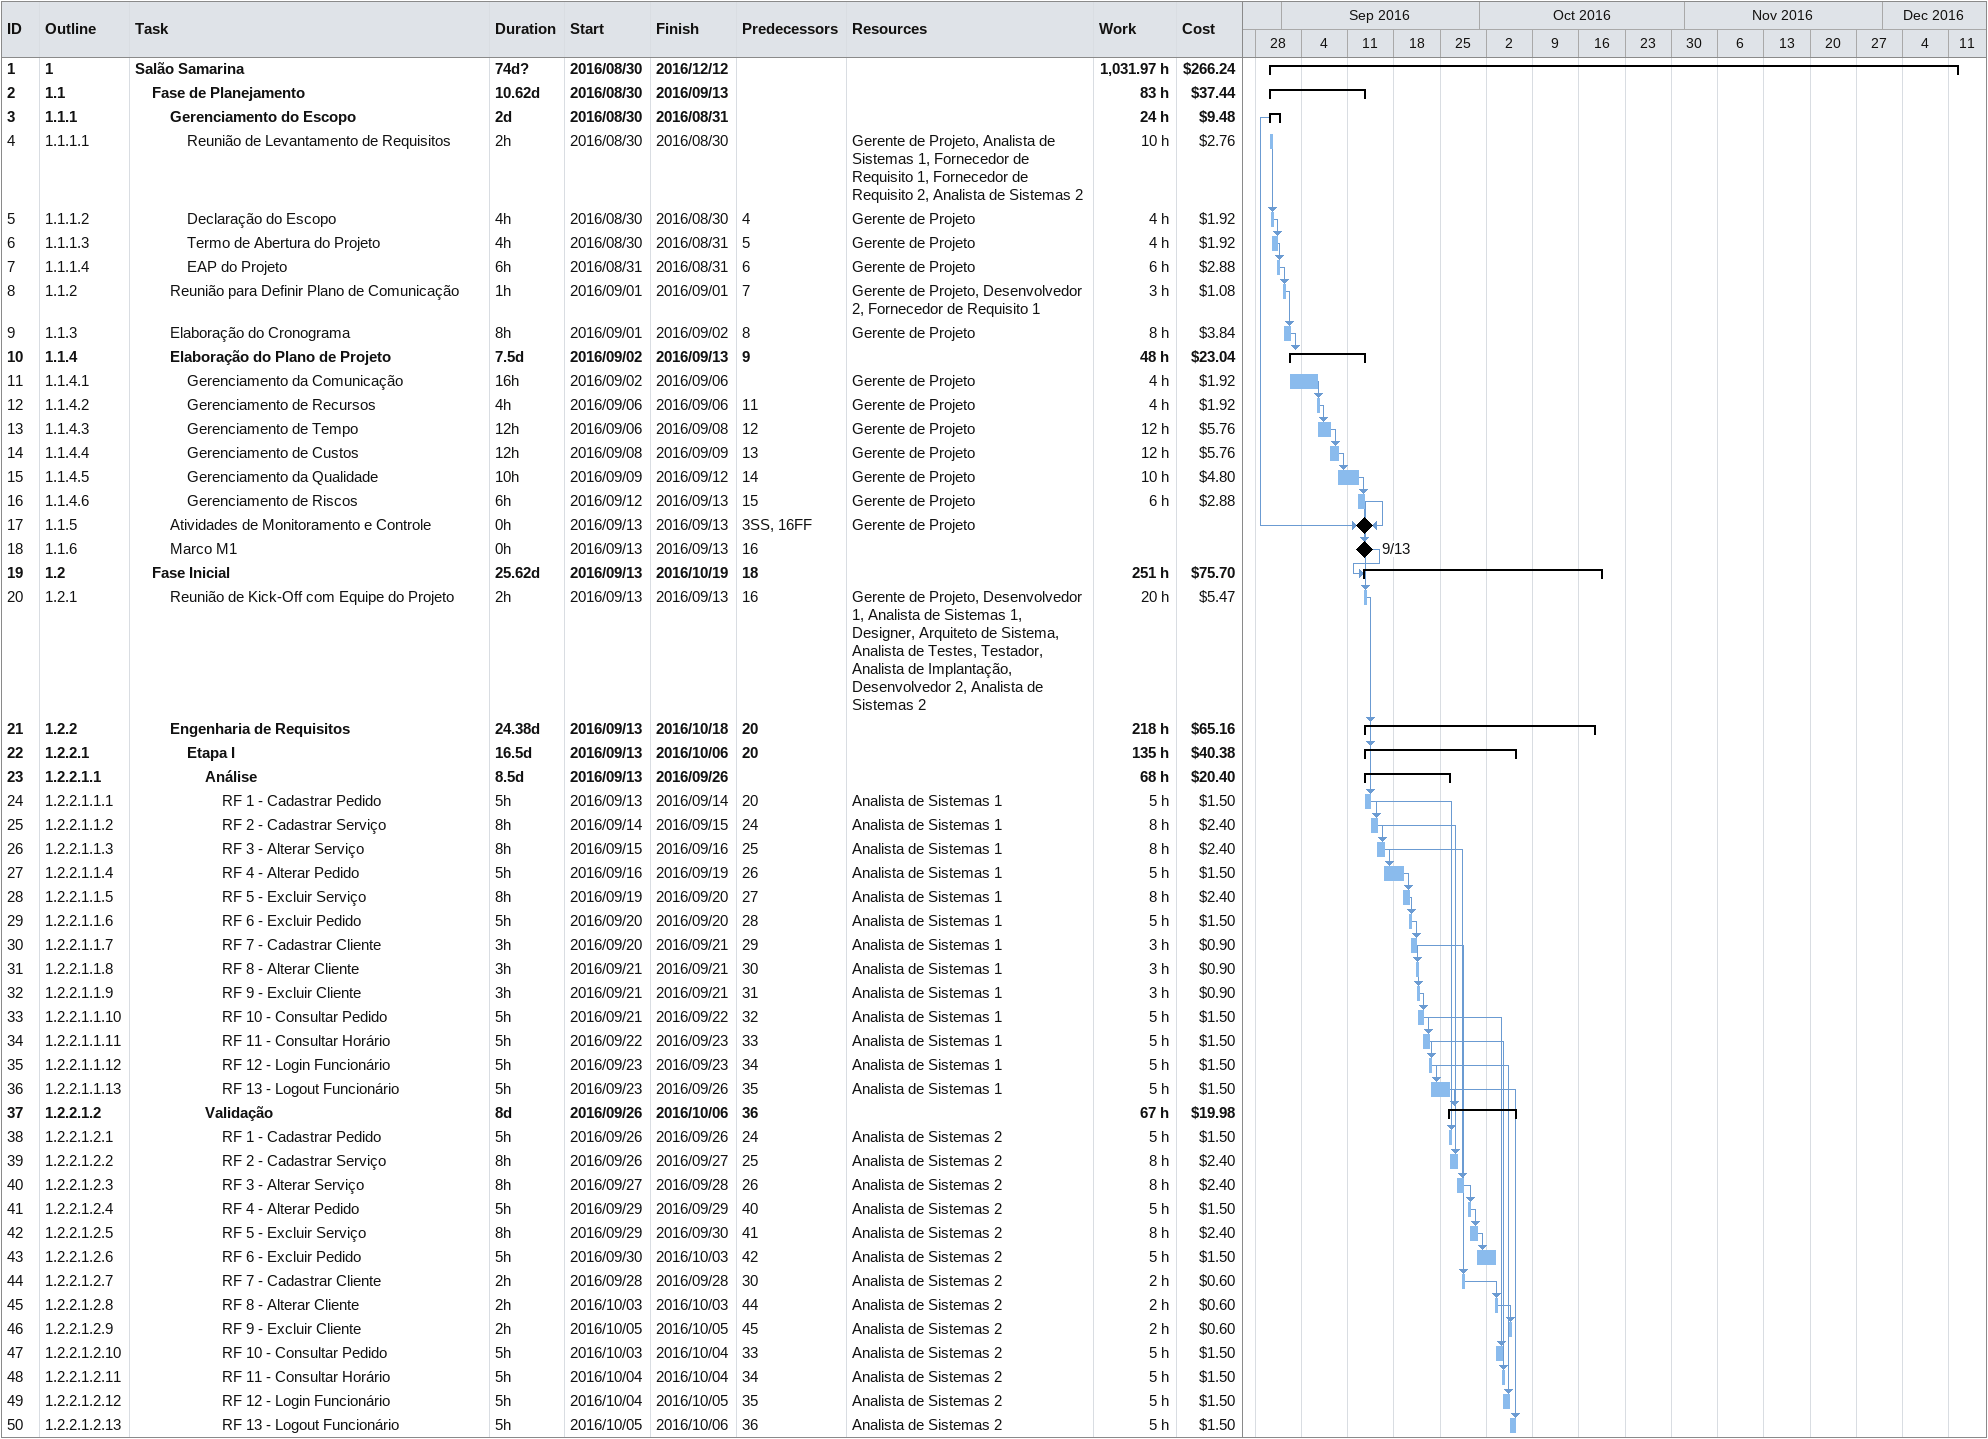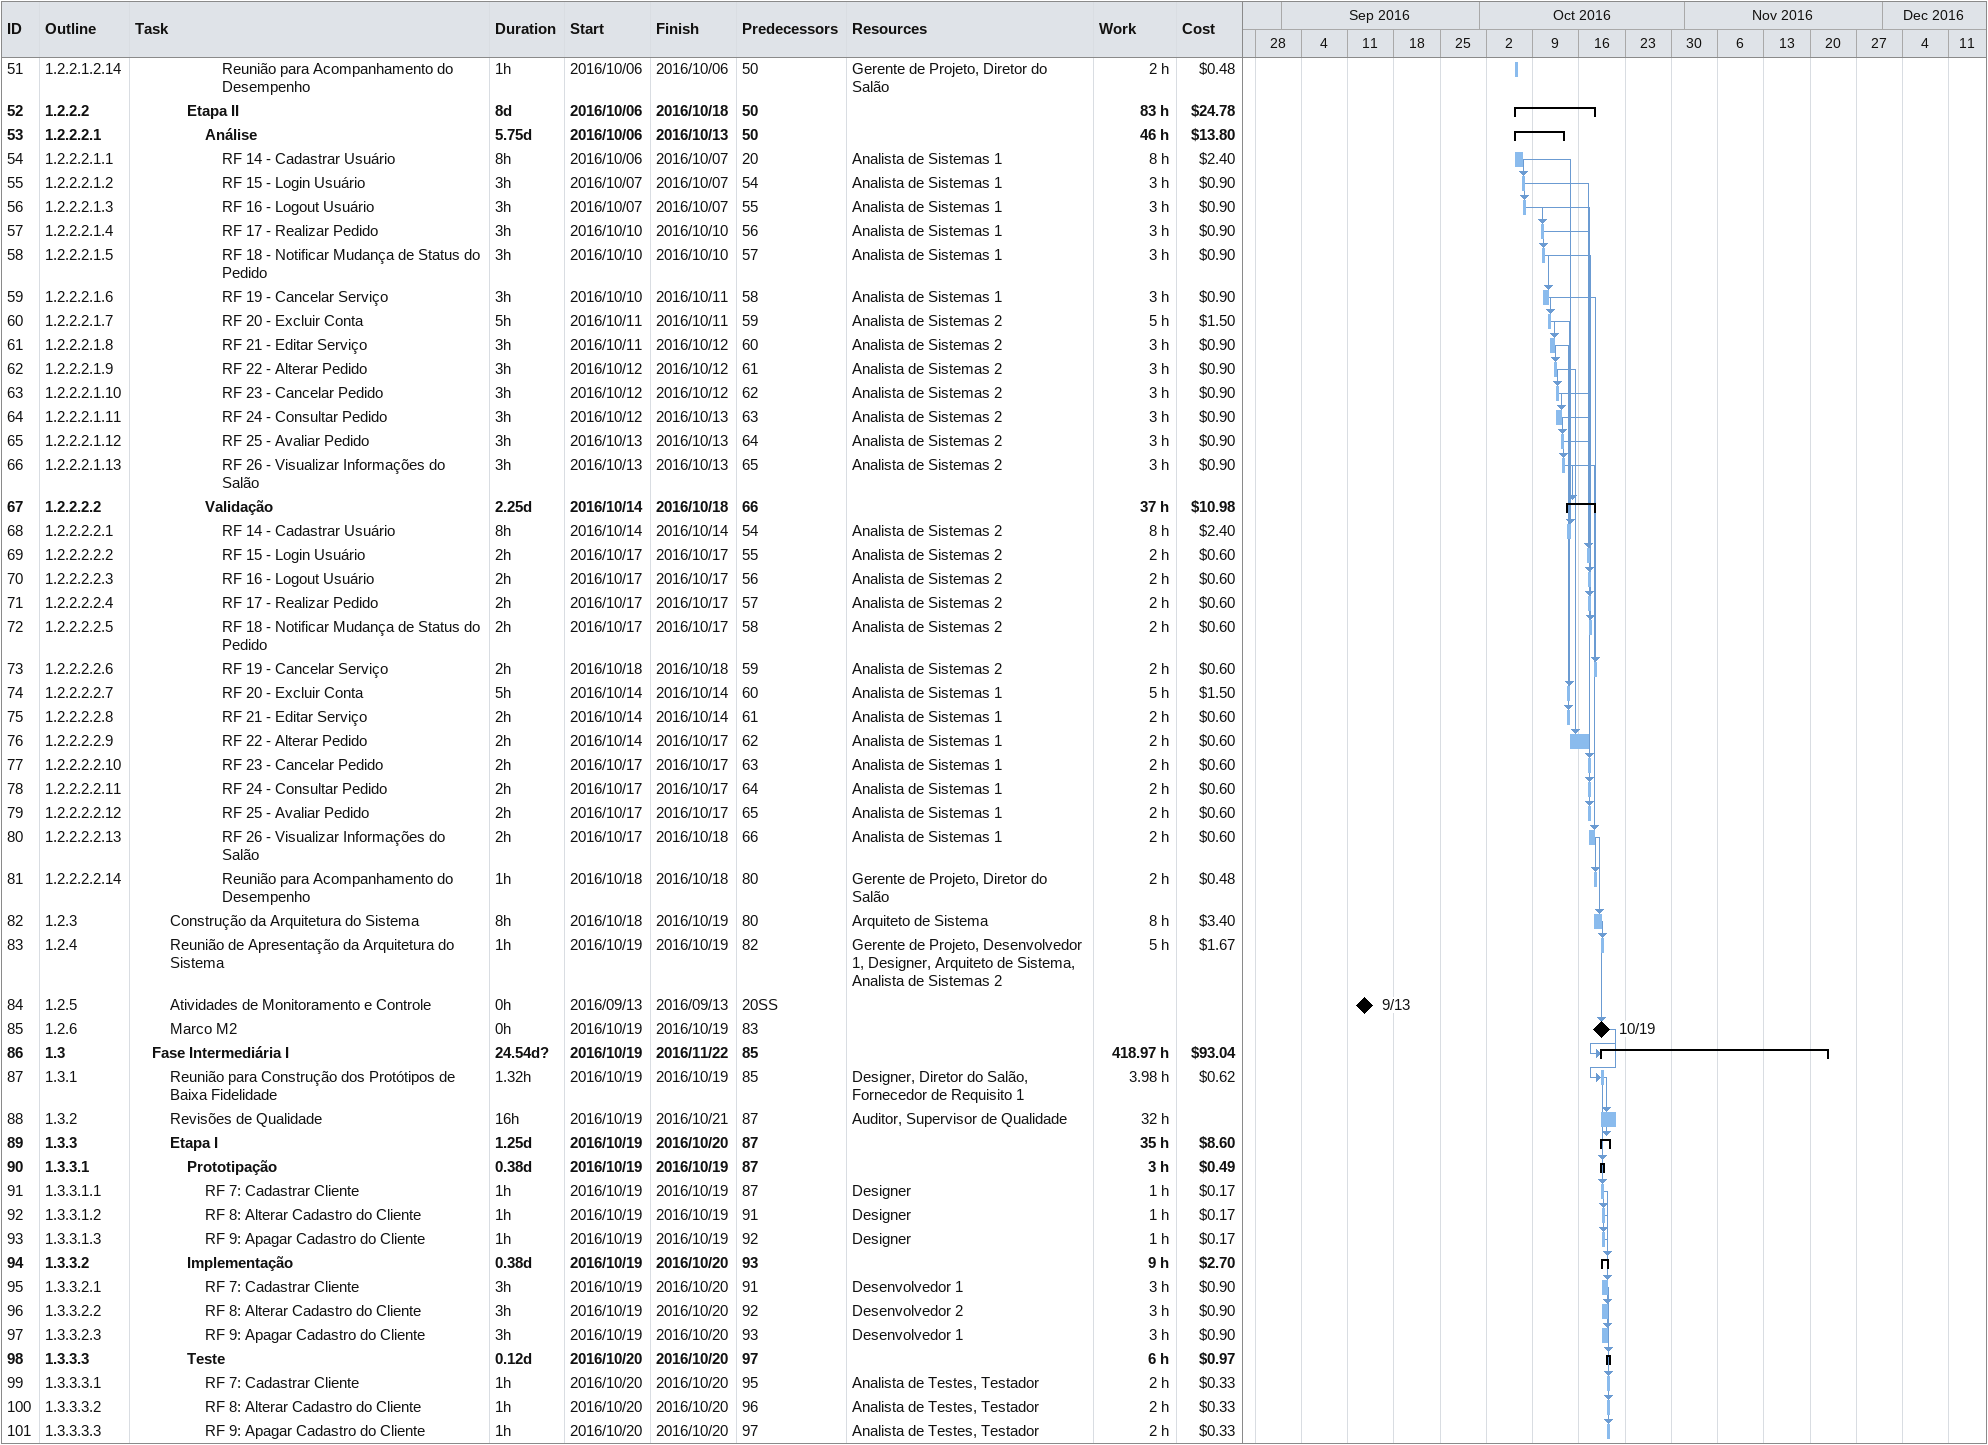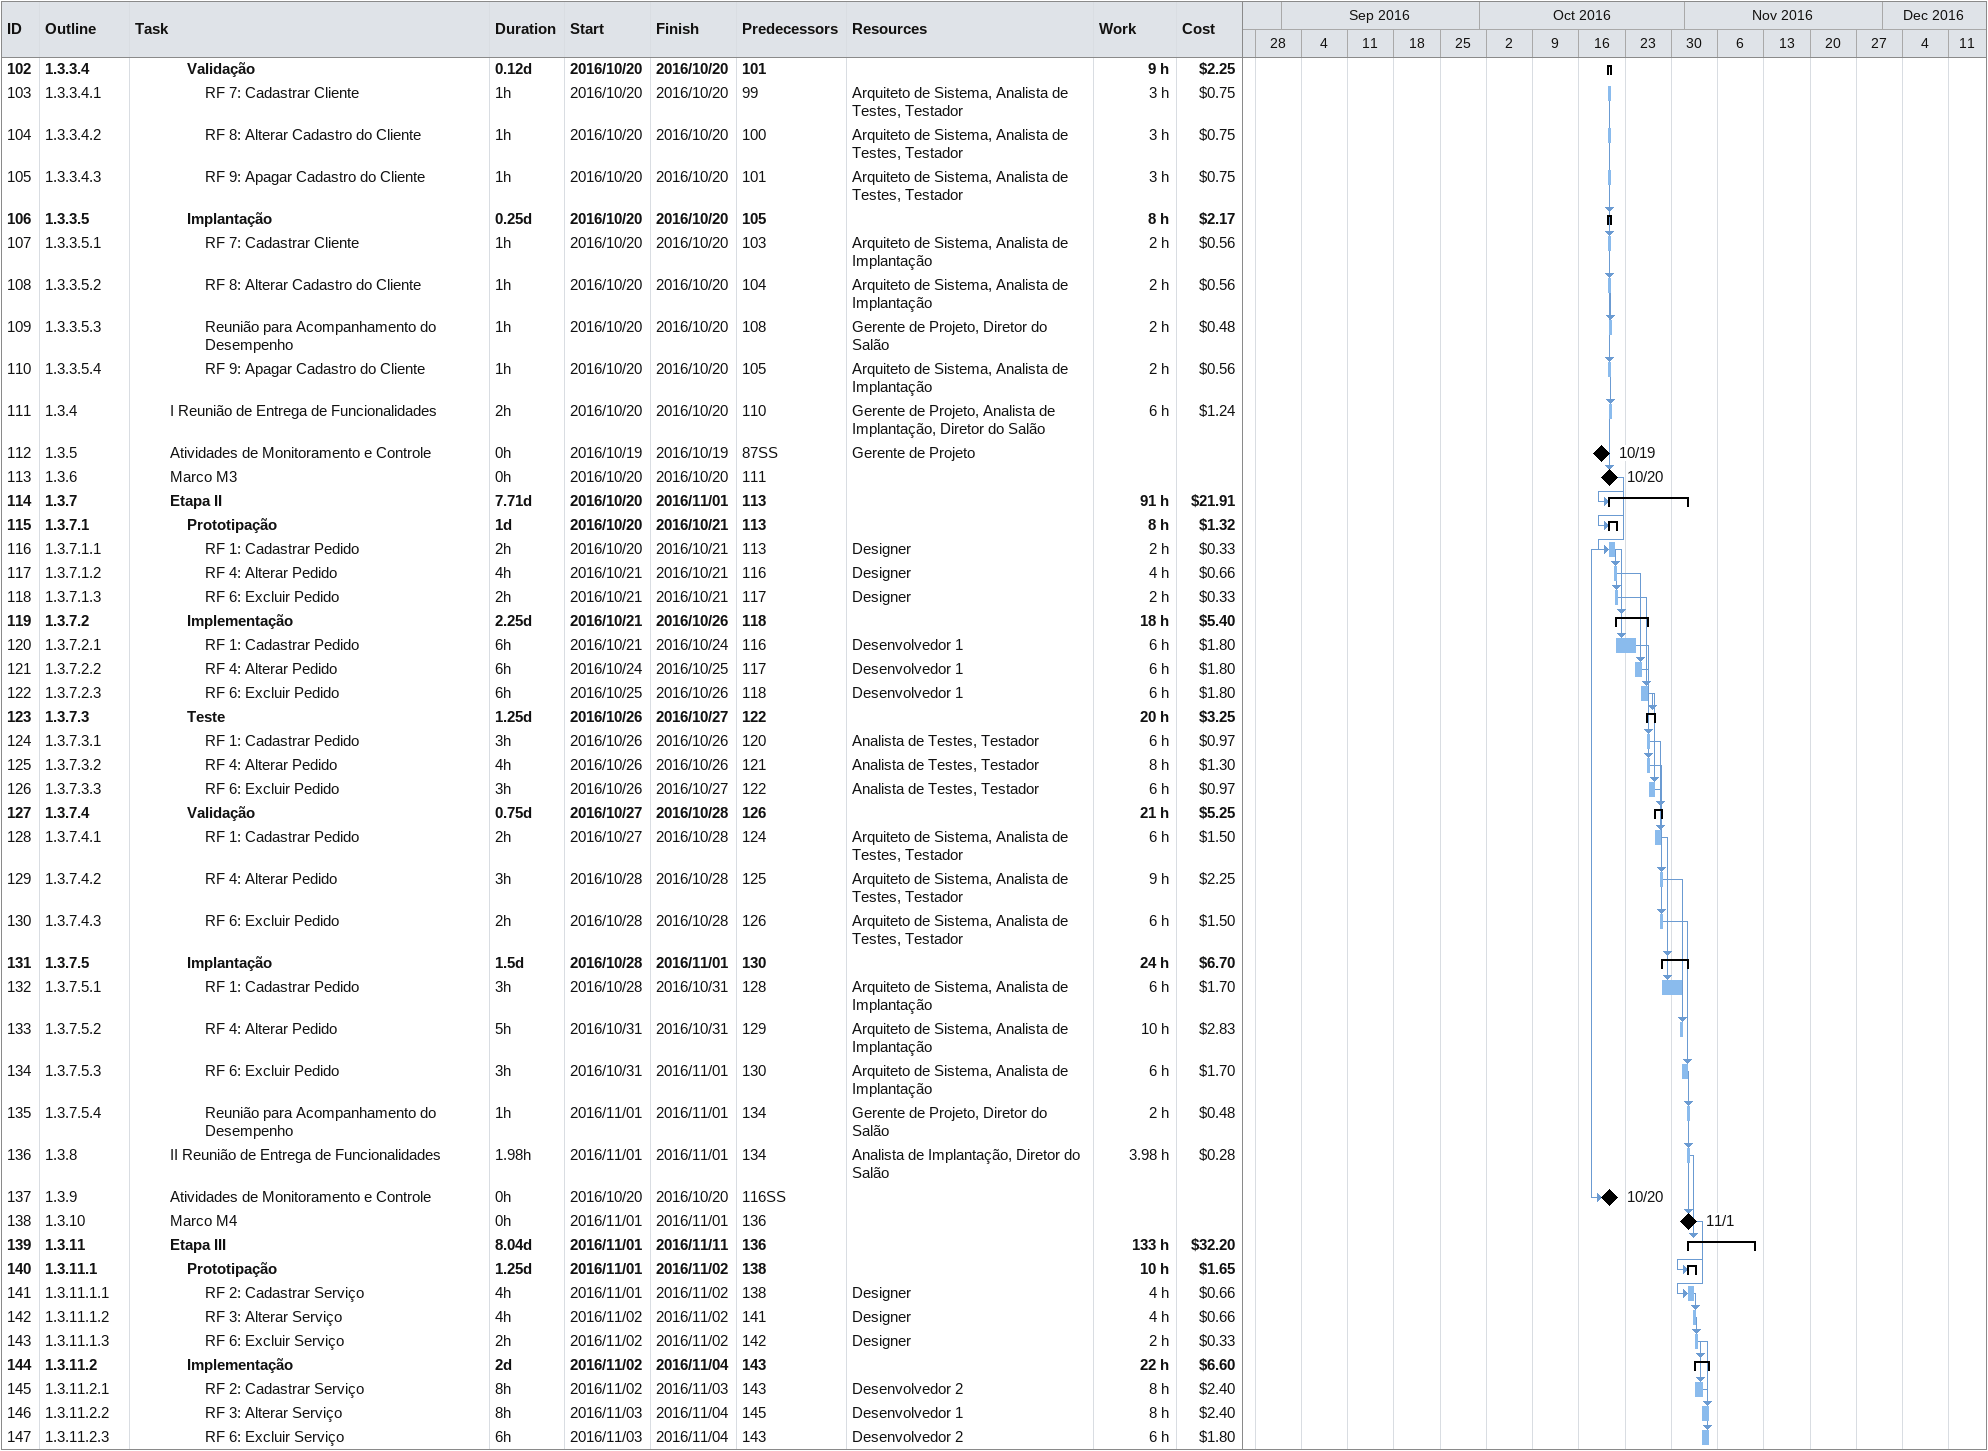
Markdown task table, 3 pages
| ID | WBS | Task | Duration | Start | Finish | Predecessors | Resources | Work (h) | Cost ($) |
|---|---|---|---|---|---|---|---|---|---|
| 1 | 1 | **Salão Samarina** | 74d? | 2016-08-30 | 2016-12-12 |  |  | 1031.97 | 266.24 |
| 2 | 1.1 | **Fase de Planejamento** | 10.62d | 2016-08-30 | 2016-09-13 |  |  | 83 | 37.44 |
| 3 | 1.1.1 | **Gerenciamento do Escopo** | 2d | 2016-08-30 | 2016-08-31 |  |  | 24 | 9.48 |
| 4 | 1.1.1.1 | Reunião de Levantamento de Requisitos | 2h | 2016-08-30 | 2016-08-30 |  | Gerente de Projeto, Analista de Sistemas 1, Fornecedor de Requisito 1, Fornecedor de Requisito 2, Analista de Sistemas 2 | 10 | 2.76 |
| 5 | 1.1.1.2 | Declaração do Escopo | 4h | 2016-08-30 | 2016-08-30 | 4 | Gerente de Projeto | 4 | 1.92 |
| 6 | 1.1.1.3 | Termo de Abertura do Projeto | 4h | 2016-08-30 | 2016-08-31 | 5 | Gerente de Projeto | 4 | 1.92 |
| 7 | 1.1.1.4 | EAP do Projeto | 6h | 2016-08-31 | 2016-08-31 | 6 | Gerente de Projeto | 6 | 2.88 |
| 8 | 1.1.2 | Reunião para Definir Plano de Comunicação | 1h | 2016-09-01 | 2016-09-01 | 7 | Gerente de Projeto, Desenvolvedor 2, Fornecedor de Requisito 1 | 3 | 1.08 |
| 9 | 1.1.3 | Elaboração do Cronograma | 8h | 2016-09-01 | 2016-09-02 | 8 | Gerente de Projeto | 8 | 3.84 |
| 10 | 1.1.4 | **Elaboração do Plano de Projeto** | 7.5d | 2016-09-02 | 2016-09-13 | 9 |  | 48 | 23.04 |
| 11 | 1.1.4.1 | Gerenciamento da Comunicação | 16h | 2016-09-02 | 2016-09-06 |  | Gerente de Projeto | 4 | 1.92 |
| 12 | 1.1.4.2 | Gerenciamento de Recursos | 4h | 2016-09-06 | 2016-09-06 | 11 | Gerente de Projeto | 4 | 1.92 |
| 13 | 1.1.4.3 | Gerenciamento de Tempo | 12h | 2016-09-06 | 2016-09-08 | 12 | Gerente de Projeto | 12 | 5.76 |
| 14 | 1.1.4.4 | Gerenciamento de Custos | 12h | 2016-09-08 | 2016-09-09 | 13 | Gerente de Projeto | 12 | 5.76 |
| 15 | 1.1.4.5 | Gerenciamento da Qualidade | 10h | 2016-09-09 | 2016-09-12 | 14 | Gerente de Projeto | 10 | 4.80 |
| 16 | 1.1.4.6 | Gerenciamento de Riscos | 6h | 2016-09-12 | 2016-09-13 | 15 | Gerente de Projeto | 6 | 2.88 |
| 17 | 1.1.5 | Atividades de Monitoramento e Controle | 0h | 2016-09-13 | 2016-09-13 | 3SS, 16FF | Gerente de Projeto |  |  |
| 18 | 1.1.6 | Marco M1 | 0h | 2016-09-13 | 2016-09-13 | 16 |  |  |  |
| 19 | 1.2 | **Fase Inicial** | 25.62d | 2016-09-13 | 2016-10-19 | 18 |  | 251 | 75.70 |
| 20 | 1.2.1 | Reunião de Kick-Off com Equipe do Projeto | 2h | 2016-09-13 | 2016-09-13 | 16 | Gerente de Projeto, Desenvolvedor 1, Analista de Sistemas 1, Designer, Arquiteto de Sistema, Analista de Testes, Testador, Analista de Implantação, Desenvolvedor 2, Analista de Sistemas 2 | 20 | 5.47 |
| 21 | 1.2.2 | **Engenharia de Requisitos** | 24.38d | 2016-09-13 | 2016-10-18 | 20 |  | 218 | 65.16 |
| 22 | 1.2.2.1 | **Etapa I** | 16.5d | 2016-09-13 | 2016-10-06 | 20 |  | 135 | 40.38 |
| 23 | 1.2.2.1.1 | **Análise** | 8.5d | 2016-09-13 | 2016-09-26 |  |  | 68 | 20.40 |
| 24 | 1.2.2.1.1.1 | RF 1 - Cadastrar Pedido | 5h | 2016-09-13 | 2016-09-14 | 20 | Analista de Sistemas 1 | 5 | 1.50 |
| 25 | 1.2.2.1.1.2 | RF 2 - Cadastrar Serviço | 8h | 2016-09-14 | 2016-09-15 | 24 | Analista de Sistemas 1 | 8 | 2.40 |
| 26 | 1.2.2.1.1.3 | RF 3 - Alterar Serviço | 8h | 2016-09-15 | 2016-09-16 | 25 | Analista de Sistemas 1 | 8 | 2.40 |
| 27 | 1.2.2.1.1.4 | RF 4 - Alterar Pedido | 5h | 2016-09-16 | 2016-09-19 | 26 | Analista de Sistemas 1 | 5 | 1.50 |
| 28 | 1.2.2.1.1.5 | RF 5 - Excluir Serviço | 8h | 2016-09-19 | 2016-09-20 | 27 | Analista de Sistemas 1 | 8 | 2.40 |
| 29 | 1.2.2.1.1.6 | RF 6 - Excluir Pedido | 5h | 2016-09-20 | 2016-09-20 | 28 | Analista de Sistemas 1 | 5 | 1.50 |
| 30 | 1.2.2.1.1.7 | RF 7 - Cadastrar Cliente | 3h | 2016-09-20 | 2016-09-21 | 29 | Analista de Sistemas 1 | 3 | 0.90 |
| 31 | 1.2.2.1.1.8 | RF 8 - Alterar Cliente | 3h | 2016-09-21 | 2016-09-21 | 30 | Analista de Sistemas 1 | 3 | 0.90 |
| 32 | 1.2.2.1.1.9 | RF 9 - Excluir Cliente | 3h | 2016-09-21 | 2016-09-21 | 31 | Analista de Sistemas 1 | 3 | 0.90 |
| 33 | 1.2.2.1.1.10 | RF 10 - Consultar Pedido | 5h | 2016-09-21 | 2016-09-22 | 32 | Analista de Sistemas 1 | 5 | 1.50 |
| 34 | 1.2.2.1.1.11 | RF 11 - Consultar Horário | 5h | 2016-09-22 | 2016-09-23 | 33 | Analista de Sistemas 1 | 5 | 1.50 |
| 35 | 1.2.2.1.1.12 | RF 12 - Login Funcionário | 5h | 2016-09-23 | 2016-09-23 | 34 | Analista de Sistemas 1 | 5 | 1.50 |
| 36 | 1.2.2.1.1.13 | RF 13 - Logout Funcionário | 5h | 2016-09-23 | 2016-09-26 | 35 | Analista de Sistemas 1 | 5 | 1.50 |
| 37 | 1.2.2.1.2 | **Validação** | 8d | 2016-09-26 | 2016-10-06 | 36 |  | 67 | 19.98 |
| 38 | 1.2.2.1.2.1 | RF 1 - Cadastrar Pedido | 5h | 2016-09-26 | 2016-09-26 | 24 | Analista de Sistemas 2 | 5 | 1.50 |
| 39 | 1.2.2.1.2.2 | RF 2 - Cadastrar Serviço | 8h | 2016-09-26 | 2016-09-27 | 25 | Analista de Sistemas 2 | 8 | 2.40 |
| 40 | 1.2.2.1.2.3 | RF 3 - Alterar Serviço | 8h | 2016-09-27 | 2016-09-28 | 26 | Analista de Sistemas 2 | 8 | 2.40 |
| 41 | 1.2.2.1.2.4 | RF 4 - Alterar Pedido | 5h | 2016-09-29 | 2016-09-29 | 40 | Analista de Sistemas 2 | 5 | 1.50 |
| 42 | 1.2.2.1.2.5 | RF 5 - Excluir Serviço | 8h | 2016-09-29 | 2016-09-30 | 41 | Analista de Sistemas 2 | 8 | 2.40 |
| 43 | 1.2.2.1.2.6 | RF 6 - Excluir Pedido | 5h | 2016-09-30 | 2016-10-03 | 42 | Analista de Sistemas 2 | 5 | 1.50 |
| 44 | 1.2.2.1.2.7 | RF 7 - Cadastrar Cliente | 2h | 2016-09-28 | 2016-09-28 | 30 | Analista de Sistemas 2 | 2 | 0.60 |
| 45 | 1.2.2.1.2.8 | RF 8 - Alterar Cliente | 2h | 2016-10-03 | 2016-10-03 | 44 | Analista de Sistemas 2 | 2 | 0.60 |
| 46 | 1.2.2.1.2.9 | RF 9 - Excluir Cliente | 2h | 2016-10-05 | 2016-10-05 | 45 | Analista de Sistemas 2 | 2 | 0.60 |
| 47 | 1.2.2.1.2.10 | RF 10 - Consultar Pedido | 5h | 2016-10-03 | 2016-10-04 | 33 | Analista de Sistemas 2 | 5 | 1.50 |
| 48 | 1.2.2.1.2.11 | RF 11 - Consultar Horário | 5h | 2016-10-04 | 2016-10-04 | 34 | Analista de Sistemas 2 | 5 | 1.50 |
| 49 | 1.2.2.1.2.12 | RF 12 - Login Funcionário | 5h | 2016-10-04 | 2016-10-05 | 35 | Analista de Sistemas 2 | 5 | 1.50 |
| 50 | 1.2.2.1.2.13 | RF 13 - Logout Funcionário | 5h | 2016-10-05 | 2016-10-06 | 36 | Analista de Sistemas 2 | 5 | 1.50 |
| 51 | 1.2.2.1.2.14 | Reunião para Acompanhamento do Desempenho | 1h | 2016-10-06 | 2016-10-06 | 50 | Gerente de Projeto, Diretor do Salão | 2 | 0.48 |
| 52 | 1.2.2.2 | **Etapa II** | 8d | 2016-10-06 | 2016-10-18 | 50 |  | 83 | 24.78 |
| 53 | 1.2.2.2.1 | **Análise** | 5.75d | 2016-10-06 | 2016-10-13 | 50 |  | 46 | 13.80 |
| 54 | 1.2.2.2.1.1 | RF 14 - Cadastrar Usuário | 8h | 2016-10-06 | 2016-10-07 | 20 | Analista de Sistemas 1 | 8 | 2.40 |
| 55 | 1.2.2.2.1.2 | RF 15 - Login Usuário | 3h | 2016-10-07 | 2016-10-07 | 54 | Analista de Sistemas 1 | 3 | 0.90 |
| 56 | 1.2.2.2.1.3 | RF 16 - Logout Usuário | 3h | 2016-10-07 | 2016-10-07 | 55 | Analista de Sistemas 1 | 3 | 0.90 |
| 57 | 1.2.2.2.1.4 | RF 17 - Realizar Pedido | 3h | 2016-10-10 | 2016-10-10 | 56 | Analista de Sistemas 1 | 3 | 0.90 |
| 58 | 1.2.2.2.1.5 | RF 18 - Notificar Mudança de Status do Pedido | 3h | 2016-10-10 | 2016-10-10 | 57 | Analista de Sistemas 1 | 3 | 0.90 |
| 59 | 1.2.2.2.1.6 | RF 19 - Cancelar Serviço | 3h | 2016-10-10 | 2016-10-11 | 58 | Analista de Sistemas 1 | 3 | 0.90 |
| 60 | 1.2.2.2.1.7 | RF 20 - Excluir Conta | 5h | 2016-10-11 | 2016-10-11 | 59 | Analista de Sistemas 2 | 5 | 1.50 |
| 61 | 1.2.2.2.1.8 | RF 21 - Editar Serviço | 3h | 2016-10-11 | 2016-10-12 | 60 | Analista de Sistemas 2 | 3 | 0.90 |
| 62 | 1.2.2.2.1.9 | RF 22 - Alterar Pedido | 3h | 2016-10-12 | 2016-10-12 | 61 | Analista de Sistemas 2 | 3 | 0.90 |
| 63 | 1.2.2.2.1.10 | RF 23 - Cancelar Pedido | 3h | 2016-10-12 | 2016-10-12 | 62 | Analista de Sistemas 2 | 3 | 0.90 |
| 64 | 1.2.2.2.1.11 | RF 24 - Consultar Pedido | 3h | 2016-10-12 | 2016-10-13 | 63 | Analista de Sistemas 2 | 3 | 0.90 |
| 65 | 1.2.2.2.1.12 | RF 25 - Avaliar Pedido | 3h | 2016-10-13 | 2016-10-13 | 64 | Analista de Sistemas 2 | 3 | 0.90 |
| 66 | 1.2.2.2.1.13 | RF 26 - Visualizar Informações do Salão | 3h | 2016-10-13 | 2016-10-13 | 65 | Analista de Sistemas 2 | 3 | 0.90 |
| 67 | 1.2.2.2.2 | **Validação** | 2.25d | 2016-10-14 | 2016-10-18 | 66 |  | 37 | 10.98 |
| 68 | 1.2.2.2.2.1 | RF 14 - Cadastrar Usuário | 8h | 2016-10-14 | 2016-10-14 | 54 | Analista de Sistemas 2 | 8 | 2.40 |
| 69 | 1.2.2.2.2.2 | RF 15 - Login Usuário | 2h | 2016-10-17 | 2016-10-17 | 55 | Analista de Sistemas 2 | 2 | 0.60 |
| 70 | 1.2.2.2.2.3 | RF 16 - Logout Usuário | 2h | 2016-10-17 | 2016-10-17 | 56 | Analista de Sistemas 2 | 2 | 0.60 |
| 71 | 1.2.2.2.2.4 | RF 17 - Realizar Pedido | 2h | 2016-10-17 | 2016-10-17 | 57 | Analista de Sistemas 2 | 2 | 0.60 |
| 72 | 1.2.2.2.2.5 | RF 18 - Notificar Mudança de Status do Pedido | 2h | 2016-10-17 | 2016-10-17 | 58 | Analista de Sistemas 2 | 2 | 0.60 |
| 73 | 1.2.2.2.2.6 | RF 19 - Cancelar Serviço | 2h | 2016-10-18 | 2016-10-18 | 59 | Analista de Sistemas 2 | 2 | 0.60 |
| 74 | 1.2.2.2.2.7 | RF 20 - Excluir Conta | 5h | 2016-10-14 | 2016-10-14 | 60 | Analista de Sistemas 1 | 5 | 1.50 |
| 75 | 1.2.2.2.2.8 | RF 21 - Editar Serviço | 2h | 2016-10-14 | 2016-10-14 | 61 | Analista de Sistemas 1 | 2 | 0.60 |
| 76 | 1.2.2.2.2.9 | RF 22 - Alterar Pedido | 2h | 2016-10-14 | 2016-10-17 | 62 | Analista de Sistemas 1 | 2 | 0.60 |
| 77 | 1.2.2.2.2.10 | RF 23 - Cancelar Pedido | 2h | 2016-10-17 | 2016-10-17 | 63 | Analista de Sistemas 1 | 2 | 0.60 |
| 78 | 1.2.2.2.2.11 | RF 24 - Consultar Pedido | 2h | 2016-10-17 | 2016-10-17 | 64 | Analista de Sistemas 1 | 2 | 0.60 |
| 79 | 1.2.2.2.2.12 | RF 25 - Avaliar Pedido | 2h | 2016-10-17 | 2016-10-17 | 65 | Analista de Sistemas 1 | 2 | 0.60 |
| 80 | 1.2.2.2.2.13 | RF 26 - Visualizar Informações do Salão | 2h | 2016-10-17 | 2016-10-18 | 66 | Analista de Sistemas 1 | 2 | 0.60 |
| 81 | 1.2.2.2.2.14 | Reunião para Acompanhamento do Desempenho | 1h | 2016-10-18 | 2016-10-18 | 80 | Gerente de Projeto, Diretor do Salão | 2 | 0.48 |
| 82 | 1.2.3 | Construção da Arquitetura do Sistema | 8h | 2016-10-18 | 2016-10-19 | 80 | Arquiteto de Sistema | 8 | 3.40 |
| 83 | 1.2.4 | Reunião de Apresentação da Arquitetura do Sistema | 1h | 2016-10-19 | 2016-10-19 | 82 | Gerente de Projeto, Desenvolvedor 1, Designer, Arquiteto de Sistema, Analista de Sistemas 2 | 5 | 1.67 |
| 84 | 1.2.5 | Atividades de Monitoramento e Controle | 0h | 2016-09-13 | 2016-09-13 | 20SS |  |  |  |
| 85 | 1.2.6 | Marco M2 | 0h | 2016-10-19 | 2016-10-19 | 83 |  |  |  |
| 86 | 1.3 | **Fase Intermediária I** | 24.54d? | 2016-10-19 | 2016-11-22 | 85 |  | 418.97 | 93.04 |
| 87 | 1.3.1 | Reunião para Construção dos Protótipos de Baixa Fidelidade | 1.32h | 2016-10-19 | 2016-10-19 | 85 | Designer, Diretor do Salão, Fornecedor de Requisito 1 | 3.98 | 0.62 |
| 88 | 1.3.2 | Revisões de Qualidade | 16h | 2016-10-19 | 2016-10-21 | 87 | Auditor, Supervisor de Qualidade | 32 |  |
| 89 | 1.3.3 | **Etapa I** | 1.25d | 2016-10-19 | 2016-10-20 | 87 |  | 35 | 8.60 |
| 90 | 1.3.3.1 | **Prototipação** | 0.38d | 2016-10-19 | 2016-10-19 | 87 |  | 3 | 0.49 |
| 91 | 1.3.3.1.1 | RF 7: Cadastrar Cliente | 1h | 2016-10-19 | 2016-10-19 | 87 | Designer | 1 | 0.17 |
| 92 | 1.3.3.1.2 | RF 8: Alterar Cadastro do Cliente | 1h | 2016-10-19 | 2016-10-19 | 91 | Designer | 1 | 0.17 |
| 93 | 1.3.3.1.3 | RF 9: Apagar Cadastro do Cliente | 1h | 2016-10-19 | 2016-10-19 | 92 | Designer | 1 | 0.17 |
| 94 | 1.3.3.2 | **Implementação** | 0.38d | 2016-10-19 | 2016-10-20 | 93 |  | 9 | 2.70 |
| 95 | 1.3.3.2.1 | RF 7: Cadastrar Cliente | 3h | 2016-10-19 | 2016-10-20 | 91 | Desenvolvedor 1 | 3 | 0.90 |
| 96 | 1.3.3.2.2 | RF 8: Alterar Cadastro do Cliente | 3h | 2016-10-19 | 2016-10-20 | 92 | Desenvolvedor 2 | 3 | 0.90 |
| 97 | 1.3.3.2.3 | RF 9: Apagar Cadastro do Cliente | 3h | 2016-10-19 | 2016-10-20 | 93 | Desenvolvedor 1 | 3 | 0.90 |
| 98 | 1.3.3.3 | **Teste** | 0.12d | 2016-10-20 | 2016-10-20 | 97 |  | 6 | 0.97 |
| 99 | 1.3.3.3.1 | RF 7: Cadastrar Cliente | 1h | 2016-10-20 | 2016-10-20 | 95 | Analista de Testes, Testador | 2 | 0.33 |
| 100 | 1.3.3.3.2 | RF 8: Alterar Cadastro do Cliente | 1h | 2016-10-20 | 2016-10-20 | 96 | Analista de Testes, Testador | 2 | 0.33 |
| 101 | 1.3.3.3.3 | RF 9: Apagar Cadastro do Cliente | 1h | 2016-10-20 | 2016-10-20 | 97 | Analista de Testes, Testador | 2 | 0.33 |
| 102 | 1.3.3.4 | **Validação** | 0.12d | 2016-10-20 | 2016-10-20 | 101 |  | 9 | 2.25 |
| 103 | 1.3.3.4.1 | RF 7: Cadastrar Cliente | 1h | 2016-10-20 | 2016-10-20 | 99 | Arquiteto de Sistema, Analista de Testes, Testador | 3 | 0.75 |
| 104 | 1.3.3.4.2 | RF 8: Alterar Cadastro do Cliente | 1h | 2016-10-20 | 2016-10-20 | 100 | Arquiteto de Sistema, Analista de Testes, Testador | 3 | 0.75 |
| 105 | 1.3.3.4.3 | RF 9: Apagar Cadastro do Cliente | 1h | 2016-10-20 | 2016-10-20 | 101 | Arquiteto de Sistema, Analista de Testes, Testador | 3 | 0.75 |
| 106 | 1.3.3.5 | **Implantação** | 0.25d | 2016-10-20 | 2016-10-20 | 105 |  | 8 | 2.17 |
| 107 | 1.3.3.5.1 | RF 7: Cadastrar Cliente | 1h | 2016-10-20 | 2016-10-20 | 103 | Arquiteto de Sistema, Analista de Implantação | 2 | 0.56 |
| 108 | 1.3.3.5.2 | RF 8: Alterar Cadastro do Cliente | 1h | 2016-10-20 | 2016-10-20 | 104 | Arquiteto de Sistema, Analista de Implantação | 2 | 0.56 |
| 109 | 1.3.3.5.3 | Reunião para Acompanhamento do Desempenho | 1h | 2016-10-20 | 2016-10-20 | 108 | Gerente de Projeto, Diretor do Salão | 2 | 0.48 |
| 110 | 1.3.3.5.4 | RF 9: Apagar Cadastro do Cliente | 1h | 2016-10-20 | 2016-10-20 | 105 | Arquiteto de Sistema, Analista de Implantação | 2 | 0.56 |
| 111 | 1.3.4 | I Reunião de Entrega de Funcionalidades | 2h | 2016-10-20 | 2016-10-20 | 110 | Gerente de Projeto, Analista de Implantação, Diretor do Salão | 6 | 1.24 |
| 112 | 1.3.5 | Atividades de Monitoramento e Controle | 0h | 2016-10-19 | 2016-10-19 | 87SS | Gerente de Projeto |  |  |
| 113 | 1.3.6 | Marco M3 | 0h | 2016-10-20 | 2016-10-20 | 111 |  |  |  |
| 114 | 1.3.7 | **Etapa II** | 7.71d | 2016-10-20 | 2016-11-01 | 113 |  | 91 | 21.91 |
| 115 | 1.3.7.1 | **Prototipação** | 1d | 2016-10-20 | 2016-10-21 | 113 |  | 8 | 1.32 |
| 116 | 1.3.7.1.1 | RF 1: Cadastrar Pedido | 2h | 2016-10-20 | 2016-10-21 | 113 | Designer | 2 | 0.33 |
| 117 | 1.3.7.1.2 | RF 4: Alterar Pedido | 4h | 2016-10-21 | 2016-10-21 | 116 | Designer | 4 | 0.66 |
| 118 | 1.3.7.1.3 | RF 6: Excluir Pedido | 2h | 2016-10-21 | 2016-10-21 | 117 | Designer | 2 | 0.33 |
| 119 | 1.3.7.2 | **Implementação** | 2.25d | 2016-10-21 | 2016-10-26 | 118 |  | 18 | 5.40 |
| 120 | 1.3.7.2.1 | RF 1: Cadastrar Pedido | 6h | 2016-10-21 | 2016-10-24 | 116 | Desenvolvedor 1 | 6 | 1.80 |
| 121 | 1.3.7.2.2 | RF 4: Alterar Pedido | 6h | 2016-10-24 | 2016-10-25 | 117 | Desenvolvedor 1 | 6 | 1.80 |
| 122 | 1.3.7.2.3 | RF 6: Excluir Pedido | 6h | 2016-10-25 | 2016-10-26 | 118 | Desenvolvedor 1 | 6 | 1.80 |
| 123 | 1.3.7.3 | **Teste** | 1.25d | 2016-10-26 | 2016-10-27 | 122 |  | 20 | 3.25 |
| 124 | 1.3.7.3.1 | RF 1: Cadastrar Pedido | 3h | 2016-10-26 | 2016-10-26 | 120 | Analista de Testes, Testador | 6 | 0.97 |
| 125 | 1.3.7.3.2 | RF 4: Alterar Pedido | 4h | 2016-10-26 | 2016-10-26 | 121 | Analista de Testes, Testador | 8 | 1.30 |
| 126 | 1.3.7.3.3 | RF 6: Excluir Pedido | 3h | 2016-10-26 | 2016-10-27 | 122 | Analista de Testes, Testador | 6 | 0.97 |
| 127 | 1.3.7.4 | **Validação** | 0.75d | 2016-10-27 | 2016-10-28 | 126 |  | 21 | 5.25 |
| 128 | 1.3.7.4.1 | RF 1: Cadastrar Pedido | 2h | 2016-10-27 | 2016-10-28 | 124 | Arquiteto de Sistema, Analista de Testes, Testador | 6 | 1.50 |
| 129 | 1.3.7.4.2 | RF 4: Alterar Pedido | 3h | 2016-10-28 | 2016-10-28 | 125 | Arquiteto de Sistema, Analista de Testes, Testador | 9 | 2.25 |
| 130 | 1.3.7.4.3 | RF 6: Excluir Pedido | 2h | 2016-10-28 | 2016-10-28 | 126 | Arquiteto de Sistema, Analista de Testes, Testador | 6 | 1.50 |
| 131 | 1.3.7.5 | **Implantação** | 1.5d | 2016-10-28 | 2016-11-01 | 130 |  | 24 | 6.70 |
| 132 | 1.3.7.5.1 | RF 1: Cadastrar Pedido | 3h | 2016-10-28 | 2016-10-31 | 128 | Arquiteto de Sistema, Analista de Implantação | 6 | 1.70 |
| 133 | 1.3.7.5.2 | RF 4: Alterar Pedido | 5h | 2016-10-31 | 2016-10-31 | 129 | Arquiteto de Sistema, Analista de Implantação | 10 | 2.83 |
| 134 | 1.3.7.5.3 | RF 6: Excluir Pedido | 3h | 2016-10-31 | 2016-11-01 | 130 | Arquiteto de Sistema, Analista de Implantação | 6 | 1.70 |
| 135 | 1.3.7.5.4 | Reunião para Acompanhamento do Desempenho | 1h | 2016-11-01 | 2016-11-01 | 134 | Gerente de Projeto, Diretor do Salão | 2 | 0.48 |
| 136 | 1.3.8 | II Reunião de Entrega de Funcionalidades | 1.98h | 2016-11-01 | 2016-11-01 | 134 | Analista de Implantação, Diretor do Salão | 3.98 | 0.28 |
| 137 | 1.3.9 | Atividades de Monitoramento e Controle | 0h | 2016-10-20 | 2016-10-20 | 116SS |  |  |  |
| 138 | 1.3.10 | Marco M4 | 0h | 2016-11-01 | 2016-11-01 | 136 |  |  |  |
| 139 | 1.3.11 | **Etapa III** | 8.04d | 2016-11-01 | 2016-11-11 | 136 |  | 133 | 32.20 |
| 140 | 1.3.11.1 | **Prototipação** | 1.25d | 2016-11-01 | 2016-11-02 | 138 |  | 10 | 1.65 |
| 141 | 1.3.11.1.1 | RF 2: Cadastrar Serviço | 4h | 2016-11-01 | 2016-11-02 | 138 | Designer | 4 | 0.66 |
| 142 | 1.3.11.1.2 | RF 3: Alterar Serviço | 4h | 2016-11-02 | 2016-11-02 | 141 | Designer | 4 | 0.66 |
| 143 | 1.3.11.1.3 | RF 6: Excluir Serviço | 2h | 2016-11-02 | 2016-11-02 | 142 | Designer | 2 | 0.33 |
| 144 | 1.3.11.2 | **Implementação** | 2d | 2016-11-02 | 2016-11-04 | 143 |  | 22 | 6.60 |
| 145 | 1.3.11.2.1 | RF 2: Cadastrar Serviço | 8h | 2016-11-02 | 2016-11-03 | 143 | Desenvolvedor 2 | 8 | 2.40 |
| 146 | 1.3.11.2.2 | RF 3: Alterar Serviço | 8h | 2016-11-03 | 2016-11-04 | 145 | Desenvolvedor 1 | 8 | 2.40 |
| 147 | 1.3.11.2.3 | RF 6: Excluir Serviço | 6h | 2016-11-03 | 2016-11-04 | 143 | Desenvolvedor 2 | 6 | 1.80 |
